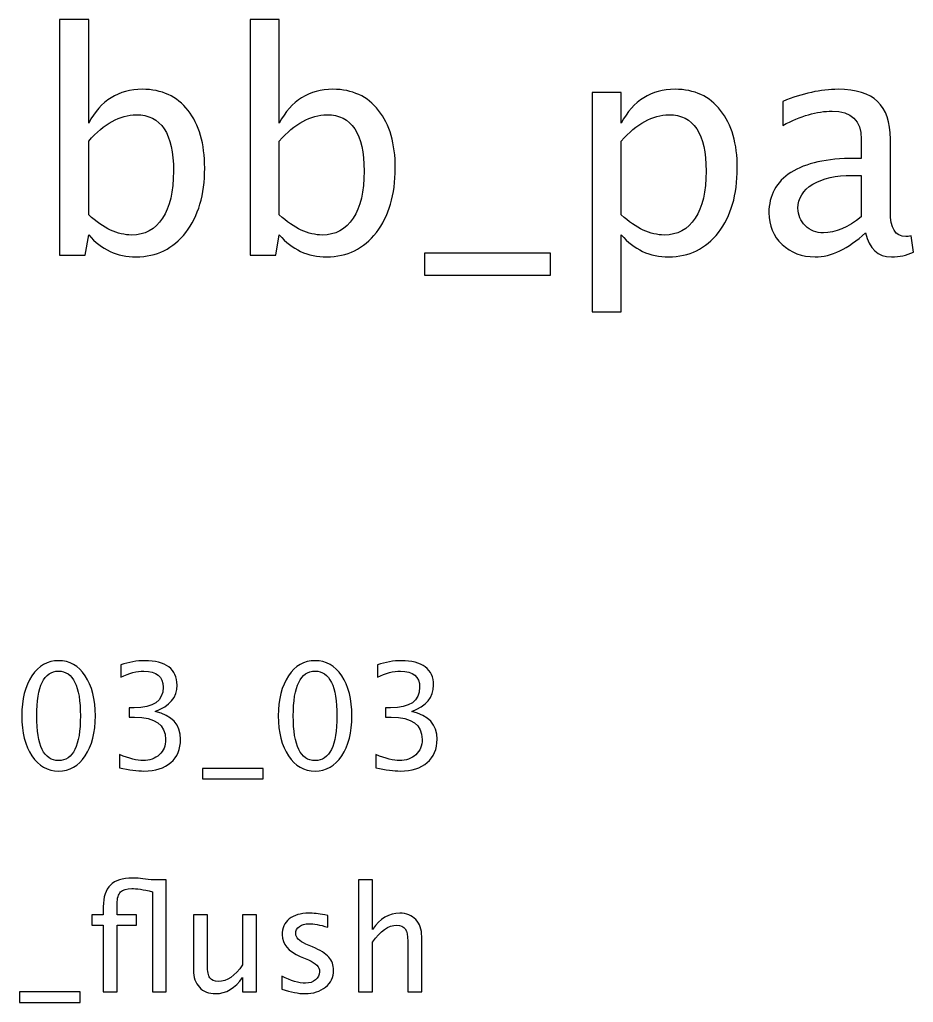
# Model space of a CAD drawing. Header units: centimetres. Extents: x -31.5 to 31.5, y -16.5 to 28.7.
# Drawn here: x -16.45 to -8.65, y 20.13 to 28.71 of the extents above; entities that cross this region are included whole.
import ezdxf

# ---------------------------------------------------------------- set-up
doc = ezdxf.new("R2010")
doc.units = ezdxf.units.CM
doc.header["$MEASUREMENT"] = 0
doc.layers.add('Layer 1', color=7, linetype='Continuous')

msp = doc.modelspace()

# ---------------------------------------------------------------- linework, layer by layer
at = {"layer": 'Layer 1'}
for points, knots in [([(-16.10469, 26.65457), (-16.10469, 26.65457), (-16.10469, 28.71037), (-16.10469, 28.71037), (-16.10469, 28.71037), (-16.10469, 28.71037), (-15.85069, 28.71037), (-15.85069, 28.71037), (-15.85069, 28.71037), (-15.85069, 28.71037), (-15.85069, 27.80771), (-15.85069, 27.80771), (-15.85069, 27.80771), (-15.74662, 28.00394), (-15.59008, 28.10183), (-15.3815, 28.10183), (-15.3815, 28.10183), (-15.2126, 28.10183), (-15.07987, 28.04054), (-14.98286, 27.91751), (-14.98286, 27.91751), (-14.88584, 27.79448), (-14.83734, 27.62647), (-14.83734, 27.41348), (-14.83734, 27.41348), (-14.83734, 27.18153), (-14.89246, 26.99411), (-15.00226, 26.85212), (-15.00226, 26.85212), (-15.11206, 26.70969), (-15.2567, 26.63869), (-15.43574, 26.63869), (-15.43574, 26.63869), (-15.60198, 26.63869), (-15.74045, 26.70219), (-15.85069, 26.82963), (-15.85069, 26.82963), (-15.85069, 26.82963), (-15.88156, 26.65457), (-15.88156, 26.65457), (-15.88156, 26.65457), (-15.88156, 26.65457), (-16.10469, 26.65457), (-16.10469, 26.65457)], [0, 0, 0, 0, 0.0833333, 0.0833333, 0.0833333, 0.0833333, 0.1666667, 0.1666667, 0.1666667, 0.1666667, 0.25, 0.25, 0.25, 0.25, 0.3333333, 0.3333333, 0.3333333, 0.3333333, 0.4166667, 0.4166667, 0.4166667, 0.4166667, 0.5, 0.5, 0.5, 0.5, 0.5833333, 0.5833333, 0.5833333, 0.5833333, 0.6666667, 0.6666667, 0.6666667, 0.6666667, 0.75, 0.75, 0.75, 0.75, 0.8333333, 0.8333333, 0.8333333, 0.8333333, 1, 1, 1, 1]), ([(-14.43958, 26.65457), (-14.43958, 26.65457), (-14.43958, 28.71037), (-14.43958, 28.71037), (-14.43958, 28.71037), (-14.43958, 28.71037), (-14.18558, 28.71037), (-14.18558, 28.71037), (-14.18558, 28.71037), (-14.18558, 28.71037), (-14.18558, 27.80771), (-14.18558, 27.80771), (-14.18558, 27.80771), (-14.08151, 28.00394), (-13.92497, 28.10183), (-13.71639, 28.10183), (-13.71639, 28.10183), (-13.54749, 28.10183), (-13.41476, 28.04054), (-13.31775, 27.91751), (-13.31775, 27.91751), (-13.22073, 27.79448), (-13.17223, 27.62647), (-13.17223, 27.41348), (-13.17223, 27.41348), (-13.17223, 27.18153), (-13.22735, 26.99411), (-13.33715, 26.85212), (-13.33715, 26.85212), (-13.44695, 26.70969), (-13.59159, 26.63869), (-13.77063, 26.63869), (-13.77063, 26.63869), (-13.93687, 26.63869), (-14.07534, 26.70219), (-14.18558, 26.82963), (-14.18558, 26.82963), (-14.18558, 26.82963), (-14.21645, 26.65457), (-14.21645, 26.65457), (-14.21645, 26.65457), (-14.21645, 26.65457), (-14.43958, 26.65457), (-14.43958, 26.65457)], [0, 0, 0, 0, 0.0833333, 0.0833333, 0.0833333, 0.0833333, 0.1666667, 0.1666667, 0.1666667, 0.1666667, 0.25, 0.25, 0.25, 0.25, 0.3333333, 0.3333333, 0.3333333, 0.3333333, 0.4166667, 0.4166667, 0.4166667, 0.4166667, 0.5, 0.5, 0.5, 0.5, 0.5833333, 0.5833333, 0.5833333, 0.5833333, 0.6666667, 0.6666667, 0.6666667, 0.6666667, 0.75, 0.75, 0.75, 0.75, 0.8333333, 0.8333333, 0.8333333, 0.8333333, 1, 1, 1, 1]), ([(-11.45156, 26.15979), (-11.45156, 26.15979), (-11.45156, 28.07273), (-11.45156, 28.07273), (-11.45156, 28.07273), (-11.45156, 28.07273), (-11.19756, 28.07273), (-11.19756, 28.07273), (-11.19756, 28.07273), (-11.19756, 28.07273), (-11.19756, 27.80771), (-11.19756, 27.80771), (-11.19756, 27.80771), (-11.09349, 28.00394), (-10.93695, 28.10183), (-10.72837, 28.10183), (-10.72837, 28.10183), (-10.55947, 28.10183), (-10.42674, 28.04054), (-10.32973, 27.91751), (-10.32973, 27.91751), (-10.23271, 27.79448), (-10.18421, 27.62647), (-10.18421, 27.41348), (-10.18421, 27.41348), (-10.18421, 27.18153), (-10.23933, 26.99411), (-10.34913, 26.85212), (-10.34913, 26.85212), (-10.45893, 26.70969), (-10.60357, 26.63869), (-10.78261, 26.63869), (-10.78261, 26.63869), (-10.94885, 26.63869), (-11.08732, 26.70219), (-11.19756, 26.82963), (-11.19756, 26.82963), (-11.19756, 26.82963), (-11.19756, 26.15979), (-11.19756, 26.15979), (-11.19756, 26.15979), (-11.19756, 26.15979), (-11.45156, 26.15979), (-11.45156, 26.15979)], [0, 0, 0, 0, 0.0833333, 0.0833333, 0.0833333, 0.0833333, 0.1666667, 0.1666667, 0.1666667, 0.1666667, 0.25, 0.25, 0.25, 0.25, 0.3333333, 0.3333333, 0.3333333, 0.3333333, 0.4166667, 0.4166667, 0.4166667, 0.4166667, 0.5, 0.5, 0.5, 0.5, 0.5833333, 0.5833333, 0.5833333, 0.5833333, 0.6666667, 0.6666667, 0.6666667, 0.6666667, 0.75, 0.75, 0.75, 0.75, 0.8333333, 0.8333333, 0.8333333, 0.8333333, 1, 1, 1, 1]), ([(-9.0637, 26.84903), (-9.21627, 26.7088), (-9.36312, 26.63869), (-9.50423, 26.63869), (-9.50423, 26.63869), (-9.6202, 26.63869), (-9.71678, 26.67485), (-9.79306, 26.74761), (-9.79306, 26.74761), (-9.86979, 26.82037), (-9.90816, 26.91209), (-9.90816, 27.02278), (-9.90816, 27.02278), (-9.90816, 27.17579), (-9.84378, 27.29353), (-9.71501, 27.37555), (-9.71501, 27.37555), (-9.58625, 27.45757), (-9.40148, 27.49858), (-9.16071, 27.49858), (-9.16071, 27.49858), (-9.16071, 27.49858), (-9.10118, 27.49858), (-9.10118, 27.49858), (-9.10118, 27.49858), (-9.10118, 27.49858), (-9.10118, 27.66748), (-9.10118, 27.66748), (-9.10118, 27.66748), (-9.10118, 27.8302), (-9.18585, 27.91133), (-9.35562, 27.91133), (-9.35562, 27.91133), (-9.48703, 27.91133), (-9.63079, 27.86988), (-9.78645, 27.78698), (-9.78645, 27.78698), (-9.78645, 27.78698), (-9.78645, 27.996), (-9.78645, 27.996), (-9.78645, 27.996), (-9.61535, 28.06656), (-9.45396, 28.10183), (-9.3027, 28.10183), (-9.3027, 28.10183), (-9.14704, 28.10183), (-9.03195, 28.06656), (-8.95831, 27.99556), (-8.95831, 27.99556), (-8.88422, 27.92456), (-8.84718, 27.8152), (-8.84718, 27.66748), (-8.84718, 27.66748), (-8.84718, 27.66748), (-8.84718, 27.0338), (-8.84718, 27.0338), (-8.84718, 27.0338), (-8.84718, 26.88872), (-8.80264, 26.81596), (-8.71313, 26.81596), (-8.71313, 26.81596), (-8.7021, 26.81596), (-8.68579, 26.81772), (-8.66418, 26.82125), (-8.66418, 26.82125), (-8.66418, 26.82125), (-8.6461, 26.68014), (-8.6461, 26.68014), (-8.6461, 26.68014), (-8.70386, 26.65236), (-8.76736, 26.63869), (-8.83704, 26.63869), (-8.83704, 26.63869), (-8.95566, 26.63869), (-9.03107, 26.7088), (-9.0637, 26.84903)], [0, 0, 0, 0, 0.05, 0.05, 0.05, 0.05, 0.1, 0.1, 0.1, 0.1, 0.15, 0.15, 0.15, 0.15, 0.2, 0.2, 0.2, 0.2, 0.25, 0.25, 0.25, 0.25, 0.3, 0.3, 0.3, 0.3, 0.35, 0.35, 0.35, 0.35, 0.4, 0.4, 0.4, 0.4, 0.45, 0.45, 0.45, 0.45, 0.5, 0.5, 0.5, 0.5, 0.55, 0.55, 0.55, 0.55, 0.6, 0.6, 0.6, 0.6, 0.65, 0.65, 0.65, 0.65, 0.7, 0.7, 0.7, 0.7, 0.75, 0.75, 0.75, 0.75, 0.8, 0.8, 0.8, 0.8, 0.85, 0.85, 0.85, 0.85, 0.9, 0.9, 0.9, 0.9, 1, 1, 1, 1]), ([(-15.85069, 27.0047), (-15.71972, 26.88784), (-15.59493, 26.82919), (-15.47631, 26.82919), (-15.47631, 26.82919), (-15.35945, 26.82919), (-15.26905, 26.87814), (-15.20555, 26.97559), (-15.20555, 26.97559), (-15.14161, 27.07305), (-15.10986, 27.21019), (-15.10986, 27.38746), (-15.10986, 27.38746), (-15.10986, 27.71554), (-15.21834, 27.87958), (-15.4353, 27.87958), (-15.4353, 27.87958), (-15.57729, 27.87958), (-15.71575, 27.80286), (-15.85069, 27.64896), (-15.85069, 27.64896), (-15.85069, 27.64896), (-15.85069, 27.0047), (-15.85069, 27.0047)], [0, 0, 0, 0, 0.1428571, 0.1428571, 0.1428571, 0.1428571, 0.2857143, 0.2857143, 0.2857143, 0.2857143, 0.4285714, 0.4285714, 0.4285714, 0.4285714, 0.5714286, 0.5714286, 0.5714286, 0.5714286, 0.7142857, 0.7142857, 0.7142857, 0.7142857, 1, 1, 1, 1]), ([(-14.18558, 27.0047), (-14.05461, 26.88784), (-13.92982, 26.82919), (-13.8112, 26.82919), (-13.8112, 26.82919), (-13.69434, 26.82919), (-13.60394, 26.87814), (-13.54044, 26.97559), (-13.54044, 26.97559), (-13.4765, 27.07305), (-13.44475, 27.21019), (-13.44475, 27.38746), (-13.44475, 27.38746), (-13.44475, 27.71554), (-13.55323, 27.87958), (-13.77019, 27.87958), (-13.77019, 27.87958), (-13.91218, 27.87958), (-14.05064, 27.80286), (-14.18558, 27.64896), (-14.18558, 27.64896), (-14.18558, 27.64896), (-14.18558, 27.0047), (-14.18558, 27.0047)], [0, 0, 0, 0, 0.1428571, 0.1428571, 0.1428571, 0.1428571, 0.2857143, 0.2857143, 0.2857143, 0.2857143, 0.4285714, 0.4285714, 0.4285714, 0.4285714, 0.5714286, 0.5714286, 0.5714286, 0.5714286, 0.7142857, 0.7142857, 0.7142857, 0.7142857, 1, 1, 1, 1]), ([(-11.19756, 27.0047), (-11.06659, 26.88784), (-10.9418, 26.82919), (-10.82318, 26.82919), (-10.82318, 26.82919), (-10.70632, 26.82919), (-10.61592, 26.87814), (-10.55242, 26.97559), (-10.55242, 26.97559), (-10.48848, 27.07305), (-10.45673, 27.21019), (-10.45673, 27.38746), (-10.45673, 27.38746), (-10.45673, 27.71554), (-10.56521, 27.87958), (-10.78217, 27.87958), (-10.78217, 27.87958), (-10.92416, 27.87958), (-11.06262, 27.80286), (-11.19756, 27.64896), (-11.19756, 27.64896), (-11.19756, 27.64896), (-11.19756, 27.0047), (-11.19756, 27.0047)], [0, 0, 0, 0, 0.1428571, 0.1428571, 0.1428571, 0.1428571, 0.2857143, 0.2857143, 0.2857143, 0.2857143, 0.4285714, 0.4285714, 0.4285714, 0.4285714, 0.5714286, 0.5714286, 0.5714286, 0.5714286, 0.7142857, 0.7142857, 0.7142857, 0.7142857, 1, 1, 1, 1]), ([(-9.10118, 26.9875), (-9.10118, 26.9875), (-9.10118, 27.34777), (-9.10118, 27.34777), (-9.10118, 27.34777), (-9.10118, 27.34777), (-9.18276, 27.35042), (-9.18276, 27.35042), (-9.18276, 27.35042), (-9.32387, 27.35042), (-9.43764, 27.3244), (-9.52451, 27.27237), (-9.52451, 27.27237), (-9.61094, 27.21989), (-9.65416, 27.15066), (-9.65416, 27.06423), (-9.65416, 27.06423), (-9.65416, 27.00381), (-9.63255, 26.95266), (-9.58978, 26.91077), (-9.58978, 26.91077), (-9.54656, 26.86888), (-9.49409, 26.84771), (-9.43191, 26.84771), (-9.43191, 26.84771), (-9.32608, 26.84771), (-9.21583, 26.89445), (-9.10118, 26.9875)], [0, 0, 0, 0, 0.125, 0.125, 0.125, 0.125, 0.25, 0.25, 0.25, 0.25, 0.375, 0.375, 0.375, 0.375, 0.5, 0.5, 0.5, 0.5, 0.625, 0.625, 0.625, 0.625, 0.75, 0.75, 0.75, 0.75, 1, 1, 1, 1]), ([(-12.91735, 26.47994), (-12.91735, 26.47994), (-12.91735, 26.67044), (-12.91735, 26.67044), (-12.91735, 26.67044), (-12.91735, 26.67044), (-11.81668, 26.67044), (-11.81668, 26.67044), (-11.81668, 26.67044), (-11.81668, 26.67044), (-11.81668, 26.47994), (-11.81668, 26.47994), (-11.81668, 26.47994), (-11.81668, 26.47994), (-12.91735, 26.47994), (-12.91735, 26.47994)], [0, 0, 0, 0, 0.2, 0.2, 0.2, 0.2, 0.4, 0.4, 0.4, 0.4, 0.6, 0.6, 0.6, 0.6, 1, 1, 1, 1]), ([(-16.1139, 22.14758), (-16.21021, 22.14758), (-16.28789, 22.19182), (-16.34673, 22.28008), (-16.34673, 22.28008), (-16.40579, 22.36835), (-16.43521, 22.48477), (-16.43521, 22.62955), (-16.43521, 22.62955), (-16.43521, 22.77433), (-16.40579, 22.89074), (-16.34673, 22.97901), (-16.34673, 22.97901), (-16.28789, 23.06727), (-16.21021, 23.11151), (-16.1139, 23.11151), (-16.1139, 23.11151), (-16.01717, 23.11151), (-15.93949, 23.06748), (-15.88064, 22.97943), (-15.88064, 22.97943), (-15.82201, 22.89138), (-15.79259, 22.77475), (-15.79259, 22.62955), (-15.79259, 22.62955), (-15.79259, 22.48477), (-15.82201, 22.36835), (-15.88064, 22.28008), (-15.88064, 22.28008), (-15.93949, 22.19182), (-16.01717, 22.14758), (-16.1139, 22.14758)], [0, 0, 0, 0, 0.1111111, 0.1111111, 0.1111111, 0.1111111, 0.2222222, 0.2222222, 0.2222222, 0.2222222, 0.3333333, 0.3333333, 0.3333333, 0.3333333, 0.4444444, 0.4444444, 0.4444444, 0.4444444, 0.5555556, 0.5555556, 0.5555556, 0.5555556, 0.6666667, 0.6666667, 0.6666667, 0.6666667, 0.7777778, 0.7777778, 0.7777778, 0.7777778, 1, 1, 1, 1]), ([(-15.58262, 22.17679), (-15.58262, 22.17679), (-15.58262, 22.29109), (-15.58262, 22.29109), (-15.58262, 22.29109), (-15.49541, 22.25638), (-15.42704, 22.23902), (-15.37688, 22.23902), (-15.37688, 22.23902), (-15.31782, 22.23902), (-15.2702, 22.25595), (-15.23358, 22.29003), (-15.23358, 22.29003), (-15.19696, 22.32411), (-15.17876, 22.36856), (-15.17876, 22.42317), (-15.17876, 22.42317), (-15.17876, 22.55271), (-15.26893, 22.61748), (-15.44927, 22.61748), (-15.44927, 22.61748), (-15.44927, 22.61748), (-15.49753, 22.61748), (-15.49753, 22.61748), (-15.49753, 22.61748), (-15.49753, 22.61748), (-15.49753, 22.6994), (-15.49753, 22.6994), (-15.49753, 22.6994), (-15.49753, 22.6994), (-15.45477, 22.70003), (-15.45477, 22.70003), (-15.45477, 22.70003), (-15.28523, 22.70003), (-15.20035, 22.75972), (-15.20035, 22.87931), (-15.20035, 22.87931), (-15.20035, 22.97308), (-15.25665, 23.02007), (-15.36905, 23.02007), (-15.36905, 23.02007), (-15.42937, 23.02007), (-15.49626, 23.00271), (-15.56992, 22.968), (-15.56992, 22.968), (-15.56992, 22.968), (-15.56992, 23.07468), (-15.56992, 23.07468), (-15.56992, 23.07468), (-15.49774, 23.09923), (-15.4281, 23.11151), (-15.36122, 23.11151), (-15.36122, 23.11151), (-15.2702, 23.11151), (-15.20014, 23.09331), (-15.15145, 23.0569), (-15.15145, 23.0569), (-15.10277, 23.02071), (-15.07843, 22.968), (-15.07843, 22.899), (-15.07843, 22.899), (-15.07843, 22.79126), (-15.14214, 22.71442), (-15.26978, 22.6687), (-15.26978, 22.6687), (-15.12182, 22.6342), (-15.04795, 22.55313), (-15.04795, 22.42508), (-15.04795, 22.42508), (-15.04795, 22.33872), (-15.07652, 22.27077), (-15.13346, 22.22145), (-15.13346, 22.22145), (-15.1904, 22.17213), (-15.26872, 22.14758), (-15.3682, 22.14758), (-15.3682, 22.14758), (-15.42493, 22.14758), (-15.49626, 22.15732), (-15.58262, 22.17679)], [0, 0, 0, 0, 0.047619, 0.047619, 0.047619, 0.047619, 0.0952381, 0.0952381, 0.0952381, 0.0952381, 0.1428571, 0.1428571, 0.1428571, 0.1428571, 0.1904762, 0.1904762, 0.1904762, 0.1904762, 0.2380952, 0.2380952, 0.2380952, 0.2380952, 0.2857143, 0.2857143, 0.2857143, 0.2857143, 0.3333333, 0.3333333, 0.3333333, 0.3333333, 0.3809524, 0.3809524, 0.3809524, 0.3809524, 0.4285714, 0.4285714, 0.4285714, 0.4285714, 0.4761905, 0.4761905, 0.4761905, 0.4761905, 0.5238095, 0.5238095, 0.5238095, 0.5238095, 0.5714286, 0.5714286, 0.5714286, 0.5714286, 0.6190476, 0.6190476, 0.6190476, 0.6190476, 0.6666667, 0.6666667, 0.6666667, 0.6666667, 0.7142857, 0.7142857, 0.7142857, 0.7142857, 0.7619048, 0.7619048, 0.7619048, 0.7619048, 0.8095238, 0.8095238, 0.8095238, 0.8095238, 0.8571429, 0.8571429, 0.8571429, 0.8571429, 0.9047619, 0.9047619, 0.9047619, 0.9047619, 1, 1, 1, 1]), ([(-13.87278, 22.14758), (-13.96909, 22.14758), (-14.04677, 22.19182), (-14.10561, 22.28008), (-14.10561, 22.28008), (-14.16467, 22.36835), (-14.19409, 22.48477), (-14.19409, 22.62955), (-14.19409, 22.62955), (-14.19409, 22.77433), (-14.16467, 22.89074), (-14.10561, 22.97901), (-14.10561, 22.97901), (-14.04677, 23.06727), (-13.96909, 23.11151), (-13.87278, 23.11151), (-13.87278, 23.11151), (-13.77605, 23.11151), (-13.69837, 23.06748), (-13.63952, 22.97943), (-13.63952, 22.97943), (-13.58089, 22.89138), (-13.55147, 22.77475), (-13.55147, 22.62955), (-13.55147, 22.62955), (-13.55147, 22.48477), (-13.58089, 22.36835), (-13.63952, 22.28008), (-13.63952, 22.28008), (-13.69837, 22.19182), (-13.77605, 22.14758), (-13.87278, 22.14758)], [0, 0, 0, 0, 0.1111111, 0.1111111, 0.1111111, 0.1111111, 0.2222222, 0.2222222, 0.2222222, 0.2222222, 0.3333333, 0.3333333, 0.3333333, 0.3333333, 0.4444444, 0.4444444, 0.4444444, 0.4444444, 0.5555556, 0.5555556, 0.5555556, 0.5555556, 0.6666667, 0.6666667, 0.6666667, 0.6666667, 0.7777778, 0.7777778, 0.7777778, 0.7777778, 1, 1, 1, 1]), ([(-13.3415, 22.17679), (-13.3415, 22.17679), (-13.3415, 22.29109), (-13.3415, 22.29109), (-13.3415, 22.29109), (-13.25429, 22.25638), (-13.18592, 22.23902), (-13.13576, 22.23902), (-13.13576, 22.23902), (-13.0767, 22.23902), (-13.02908, 22.25595), (-12.99246, 22.29003), (-12.99246, 22.29003), (-12.95584, 22.32411), (-12.93764, 22.36856), (-12.93764, 22.42317), (-12.93764, 22.42317), (-12.93764, 22.55271), (-13.02781, 22.61748), (-13.20815, 22.61748), (-13.20815, 22.61748), (-13.20815, 22.61748), (-13.25641, 22.61748), (-13.25641, 22.61748), (-13.25641, 22.61748), (-13.25641, 22.61748), (-13.25641, 22.6994), (-13.25641, 22.6994), (-13.25641, 22.6994), (-13.25641, 22.6994), (-13.21365, 22.70003), (-13.21365, 22.70003), (-13.21365, 22.70003), (-13.04411, 22.70003), (-12.95923, 22.75972), (-12.95923, 22.87931), (-12.95923, 22.87931), (-12.95923, 22.97308), (-13.01553, 23.02007), (-13.12793, 23.02007), (-13.12793, 23.02007), (-13.18825, 23.02007), (-13.25514, 23.00271), (-13.3288, 22.968), (-13.3288, 22.968), (-13.3288, 22.968), (-13.3288, 23.07468), (-13.3288, 23.07468), (-13.3288, 23.07468), (-13.25662, 23.09923), (-13.18698, 23.11151), (-13.1201, 23.11151), (-13.1201, 23.11151), (-13.02908, 23.11151), (-12.95902, 23.09331), (-12.91033, 23.0569), (-12.91033, 23.0569), (-12.86165, 23.02071), (-12.83731, 22.968), (-12.83731, 22.899), (-12.83731, 22.899), (-12.83731, 22.79126), (-12.90102, 22.71442), (-13.02866, 22.6687), (-13.02866, 22.6687), (-12.8807, 22.6342), (-12.80683, 22.55313), (-12.80683, 22.42508), (-12.80683, 22.42508), (-12.80683, 22.33872), (-12.8354, 22.27077), (-12.89234, 22.22145), (-12.89234, 22.22145), (-12.94928, 22.17213), (-13.0276, 22.14758), (-13.12708, 22.14758), (-13.12708, 22.14758), (-13.18381, 22.14758), (-13.25514, 22.15732), (-13.3415, 22.17679)], [0, 0, 0, 0, 0.047619, 0.047619, 0.047619, 0.047619, 0.0952381, 0.0952381, 0.0952381, 0.0952381, 0.1428571, 0.1428571, 0.1428571, 0.1428571, 0.1904762, 0.1904762, 0.1904762, 0.1904762, 0.2380952, 0.2380952, 0.2380952, 0.2380952, 0.2857143, 0.2857143, 0.2857143, 0.2857143, 0.3333333, 0.3333333, 0.3333333, 0.3333333, 0.3809524, 0.3809524, 0.3809524, 0.3809524, 0.4285714, 0.4285714, 0.4285714, 0.4285714, 0.4761905, 0.4761905, 0.4761905, 0.4761905, 0.5238095, 0.5238095, 0.5238095, 0.5238095, 0.5714286, 0.5714286, 0.5714286, 0.5714286, 0.6190476, 0.6190476, 0.6190476, 0.6190476, 0.6666667, 0.6666667, 0.6666667, 0.6666667, 0.7142857, 0.7142857, 0.7142857, 0.7142857, 0.7619048, 0.7619048, 0.7619048, 0.7619048, 0.8095238, 0.8095238, 0.8095238, 0.8095238, 0.8571429, 0.8571429, 0.8571429, 0.8571429, 0.9047619, 0.9047619, 0.9047619, 0.9047619, 1, 1, 1, 1]), ([(-16.11411, 22.23902), (-15.9869, 22.23902), (-15.9234, 22.3692), (-15.9234, 22.62955), (-15.9234, 22.62955), (-15.9234, 22.8899), (-15.9869, 23.02007), (-16.11411, 23.02007), (-16.11411, 23.02007), (-16.2409, 23.02007), (-16.3044, 22.8899), (-16.3044, 22.62955), (-16.3044, 22.62955), (-16.3044, 22.3692), (-16.2409, 22.23902), (-16.11411, 22.23902)], [0, 0, 0, 0, 0.2, 0.2, 0.2, 0.2, 0.4, 0.4, 0.4, 0.4, 0.6, 0.6, 0.6, 0.6, 1, 1, 1, 1]), ([(-13.87299, 22.23902), (-13.74578, 22.23902), (-13.68228, 22.3692), (-13.68228, 22.62955), (-13.68228, 22.62955), (-13.68228, 22.8899), (-13.74578, 23.02007), (-13.87299, 23.02007), (-13.87299, 23.02007), (-13.99978, 23.02007), (-14.06328, 22.8899), (-14.06328, 22.62955), (-14.06328, 22.62955), (-14.06328, 22.3692), (-13.99978, 22.23902), (-13.87299, 22.23902)], [0, 0, 0, 0, 0.2, 0.2, 0.2, 0.2, 0.4, 0.4, 0.4, 0.4, 0.6, 0.6, 0.6, 0.6, 1, 1, 1, 1]), ([(-14.85576, 22.079), (-14.85576, 22.079), (-14.85576, 22.17044), (-14.85576, 22.17044), (-14.85576, 22.17044), (-14.85576, 22.17044), (-14.32744, 22.17044), (-14.32744, 22.17044), (-14.32744, 22.17044), (-14.32744, 22.17044), (-14.32744, 22.079), (-14.32744, 22.079), (-14.32744, 22.079), (-14.32744, 22.079), (-14.85576, 22.079), (-14.85576, 22.079)], [0, 0, 0, 0, 0.2, 0.2, 0.2, 0.2, 0.4, 0.4, 0.4, 0.4, 0.6, 0.6, 0.6, 0.6, 1, 1, 1, 1]), ([(-15.72359, 20.21887), (-15.72359, 20.21887), (-15.72359, 20.80053), (-15.72359, 20.80053), (-15.72359, 20.80053), (-15.72359, 20.80053), (-15.82286, 20.80053), (-15.82286, 20.80053), (-15.82286, 20.80053), (-15.82286, 20.80053), (-15.82286, 20.89197), (-15.82286, 20.89197), (-15.82286, 20.89197), (-15.82286, 20.89197), (-15.72359, 20.89197), (-15.72359, 20.89197), (-15.72359, 20.89197), (-15.72359, 20.89197), (-15.72359, 20.96076), (-15.72359, 20.96076), (-15.72359, 20.96076), (-15.72359, 21.04776), (-15.70285, 21.11147), (-15.66157, 21.15211), (-15.66157, 21.15211), (-15.6203, 21.19296), (-15.55574, 21.21328), (-15.46811, 21.21328), (-15.46811, 21.21328), (-15.43022, 21.21328), (-15.37603, 21.2082), (-15.30576, 21.19804), (-15.30576, 21.19804), (-15.30576, 21.19804), (-15.17241, 21.19804), (-15.17241, 21.19804), (-15.17241, 21.19804), (-15.17241, 21.19804), (-15.17241, 20.21887), (-15.17241, 20.21887), (-15.17241, 20.21887), (-15.17241, 20.21887), (-15.29433, 20.21887), (-15.29433, 20.21887), (-15.29433, 20.21887), (-15.29433, 20.21887), (-15.29433, 21.0939), (-15.29433, 21.0939), (-15.29433, 21.0939), (-15.37328, 21.11253), (-15.43361, 21.12184), (-15.47509, 21.12184), (-15.47509, 21.12184), (-15.52039, 21.12184), (-15.55277, 21.11168), (-15.57246, 21.09136), (-15.57246, 21.09136), (-15.59193, 21.07104), (-15.60167, 21.03717), (-15.60167, 20.98955), (-15.60167, 20.98955), (-15.60167, 20.98955), (-15.60167, 20.89197), (-15.60167, 20.89197), (-15.60167, 20.89197), (-15.60167, 20.89197), (-15.43276, 20.89197), (-15.43276, 20.89197), (-15.43276, 20.89197), (-15.43276, 20.89197), (-15.43276, 20.80053), (-15.43276, 20.80053), (-15.43276, 20.80053), (-15.43276, 20.80053), (-15.60167, 20.80053), (-15.60167, 20.80053), (-15.60167, 20.80053), (-15.60167, 20.80053), (-15.60167, 20.21887), (-15.60167, 20.21887), (-15.60167, 20.21887), (-15.60167, 20.21887), (-15.72359, 20.21887), (-15.72359, 20.21887)], [0, 0, 0, 0, 0.0454545, 0.0454545, 0.0454545, 0.0454545, 0.0909091, 0.0909091, 0.0909091, 0.0909091, 0.1363636, 0.1363636, 0.1363636, 0.1363636, 0.1818182, 0.1818182, 0.1818182, 0.1818182, 0.2272727, 0.2272727, 0.2272727, 0.2272727, 0.2727273, 0.2727273, 0.2727273, 0.2727273, 0.3181818, 0.3181818, 0.3181818, 0.3181818, 0.3636364, 0.3636364, 0.3636364, 0.3636364, 0.4090909, 0.4090909, 0.4090909, 0.4090909, 0.4545455, 0.4545455, 0.4545455, 0.4545455, 0.5, 0.5, 0.5, 0.5, 0.5454545, 0.5454545, 0.5454545, 0.5454545, 0.5909091, 0.5909091, 0.5909091, 0.5909091, 0.6363636, 0.6363636, 0.6363636, 0.6363636, 0.6818182, 0.6818182, 0.6818182, 0.6818182, 0.7272727, 0.7272727, 0.7272727, 0.7272727, 0.7727273, 0.7727273, 0.7727273, 0.7727273, 0.8181818, 0.8181818, 0.8181818, 0.8181818, 0.8636364, 0.8636364, 0.8636364, 0.8636364, 0.9090909, 0.9090909, 0.9090909, 0.9090909, 1, 1, 1, 1]), ([(-13.49219, 20.21887), (-13.49219, 20.21887), (-13.49219, 21.19804), (-13.49219, 21.19804), (-13.49219, 21.19804), (-13.49219, 21.19804), (-13.37027, 21.19804), (-13.37027, 21.19804), (-13.37027, 21.19804), (-13.37027, 21.19804), (-13.37027, 20.76476), (-13.37027, 20.76476), (-13.37027, 20.76476), (-13.30571, 20.85895), (-13.22655, 20.90594), (-13.13299, 20.90594), (-13.13299, 20.90594), (-13.07415, 20.90594), (-13.02737, 20.88753), (-12.99287, 20.85048), (-12.99287, 20.85048), (-12.95837, 20.81365), (-12.94101, 20.76391), (-12.94101, 20.70168), (-12.94101, 20.70168), (-12.94101, 20.70168), (-12.94101, 20.21887), (-12.94101, 20.21887), (-12.94101, 20.21887), (-12.94101, 20.21887), (-13.06293, 20.21887), (-13.06293, 20.21887), (-13.06293, 20.21887), (-13.06293, 20.21887), (-13.06293, 20.66189), (-13.06293, 20.66189), (-13.06293, 20.66189), (-13.06293, 20.71184), (-13.07034, 20.7474), (-13.08494, 20.76857), (-13.08494, 20.76857), (-13.09976, 20.78995), (-13.1241, 20.80053), (-13.15818, 20.80053), (-13.15818, 20.80053), (-13.23311, 20.80053), (-13.30381, 20.75164), (-13.37027, 20.65385), (-13.37027, 20.65385), (-13.37027, 20.65385), (-13.37027, 20.21887), (-13.37027, 20.21887), (-13.37027, 20.21887), (-13.37027, 20.21887), (-13.49219, 20.21887), (-13.49219, 20.21887)], [0, 0, 0, 0, 0.0666667, 0.0666667, 0.0666667, 0.0666667, 0.1333333, 0.1333333, 0.1333333, 0.1333333, 0.2, 0.2, 0.2, 0.2, 0.2666667, 0.2666667, 0.2666667, 0.2666667, 0.3333333, 0.3333333, 0.3333333, 0.3333333, 0.4, 0.4, 0.4, 0.4, 0.4666667, 0.4666667, 0.4666667, 0.4666667, 0.5333333, 0.5333333, 0.5333333, 0.5333333, 0.6, 0.6, 0.6, 0.6, 0.6666667, 0.6666667, 0.6666667, 0.6666667, 0.7333333, 0.7333333, 0.7333333, 0.7333333, 0.8, 0.8, 0.8, 0.8, 0.8666667, 0.8666667, 0.8666667, 0.8666667, 1, 1, 1, 1]), ([(-14.50629, 20.21887), (-14.50629, 20.21887), (-14.50629, 20.34545), (-14.50629, 20.34545), (-14.50629, 20.34545), (-14.57127, 20.25083), (-14.65022, 20.20363), (-14.74293, 20.20363), (-14.74293, 20.20363), (-14.80178, 20.20363), (-14.84855, 20.22205), (-14.88327, 20.25909), (-14.88327, 20.25909), (-14.91819, 20.29613), (-14.93555, 20.34587), (-14.93555, 20.40874), (-14.93555, 20.40874), (-14.93555, 20.40874), (-14.93555, 20.89197), (-14.93555, 20.89197), (-14.93555, 20.89197), (-14.93555, 20.89197), (-14.81363, 20.89197), (-14.81363, 20.89197), (-14.81363, 20.89197), (-14.81363, 20.89197), (-14.81363, 20.44853), (-14.81363, 20.44853), (-14.81363, 20.44853), (-14.81363, 20.39794), (-14.80622, 20.36217), (-14.79162, 20.341), (-14.79162, 20.341), (-14.7768, 20.31962), (-14.75225, 20.30904), (-14.71774, 20.30904), (-14.71774, 20.30904), (-14.64324, 20.30904), (-14.57254, 20.35794), (-14.50629, 20.45594), (-14.50629, 20.45594), (-14.50629, 20.45594), (-14.50629, 20.89197), (-14.50629, 20.89197), (-14.50629, 20.89197), (-14.50629, 20.89197), (-14.38437, 20.89197), (-14.38437, 20.89197), (-14.38437, 20.89197), (-14.38437, 20.89197), (-14.38437, 20.21887), (-14.38437, 20.21887), (-14.38437, 20.21887), (-14.38437, 20.21887), (-14.50629, 20.21887), (-14.50629, 20.21887)], [0, 0, 0, 0, 0.0666667, 0.0666667, 0.0666667, 0.0666667, 0.1333333, 0.1333333, 0.1333333, 0.1333333, 0.2, 0.2, 0.2, 0.2, 0.2666667, 0.2666667, 0.2666667, 0.2666667, 0.3333333, 0.3333333, 0.3333333, 0.3333333, 0.4, 0.4, 0.4, 0.4, 0.4666667, 0.4666667, 0.4666667, 0.4666667, 0.5333333, 0.5333333, 0.5333333, 0.5333333, 0.6, 0.6, 0.6, 0.6, 0.6666667, 0.6666667, 0.6666667, 0.6666667, 0.7333333, 0.7333333, 0.7333333, 0.7333333, 0.8, 0.8, 0.8, 0.8, 0.8666667, 0.8666667, 0.8666667, 0.8666667, 1, 1, 1, 1]), ([(-14.16381, 20.243), (-14.16381, 20.243), (-14.16381, 20.35476), (-14.16381, 20.35476), (-14.16381, 20.35476), (-14.08401, 20.31497), (-14.0148, 20.29507), (-13.95574, 20.29507), (-13.95574, 20.29507), (-13.9206, 20.29507), (-13.89139, 20.3046), (-13.86832, 20.32365), (-13.86832, 20.32365), (-13.84525, 20.34248), (-13.83361, 20.36619), (-13.83361, 20.39477), (-13.83361, 20.39477), (-13.83361, 20.43646), (-13.86599, 20.47097), (-13.93076, 20.49827), (-13.93076, 20.49827), (-13.93076, 20.49827), (-14.0021, 20.52854), (-14.0021, 20.52854), (-14.0021, 20.52854), (-14.10729, 20.57214), (-14.16, 20.63522), (-14.16, 20.71713), (-14.16, 20.71713), (-14.16, 20.77577), (-14.13926, 20.82191), (-14.09777, 20.85556), (-14.09777, 20.85556), (-14.05628, 20.88922), (-13.99934, 20.90594), (-13.92717, 20.90594), (-13.92717, 20.90594), (-13.8897, 20.90594), (-13.84313, 20.90086), (-13.78789, 20.89049), (-13.78789, 20.89049), (-13.78789, 20.89049), (-13.76249, 20.88562), (-13.76249, 20.88562), (-13.76249, 20.88562), (-13.76249, 20.88562), (-13.76249, 20.78402), (-13.76249, 20.78402), (-13.76249, 20.78402), (-13.83043, 20.80434), (-13.88462, 20.8145), (-13.92505, 20.8145), (-13.92505, 20.8145), (-13.96061, 20.8145), (-13.98876, 20.80667), (-14.01014, 20.79122), (-14.01014, 20.79122), (-14.03131, 20.77577), (-14.04189, 20.75502), (-14.04189, 20.72899), (-14.04189, 20.72899), (-14.04189, 20.69237), (-14.01226, 20.66125), (-13.95278, 20.63607), (-13.95278, 20.63607), (-13.95278, 20.63607), (-13.89415, 20.6113), (-13.89415, 20.6113), (-13.89415, 20.6113), (-13.82768, 20.58336), (-13.78069, 20.55373), (-13.75318, 20.52261), (-13.75318, 20.52261), (-13.72545, 20.4915), (-13.71169, 20.45255), (-13.71169, 20.40598), (-13.71169, 20.40598), (-13.71169, 20.34693), (-13.73497, 20.29846), (-13.78175, 20.26057), (-13.78175, 20.26057), (-13.82832, 20.22268), (-13.88801, 20.20363), (-13.96061, 20.20363), (-13.96061, 20.20363), (-14.01649, 20.20363), (-14.08401, 20.21675), (-14.16381, 20.243)], [0, 0, 0, 0, 0.0434783, 0.0434783, 0.0434783, 0.0434783, 0.0869565, 0.0869565, 0.0869565, 0.0869565, 0.1304348, 0.1304348, 0.1304348, 0.1304348, 0.173913, 0.173913, 0.173913, 0.173913, 0.2173913, 0.2173913, 0.2173913, 0.2173913, 0.2608696, 0.2608696, 0.2608696, 0.2608696, 0.3043478, 0.3043478, 0.3043478, 0.3043478, 0.3478261, 0.3478261, 0.3478261, 0.3478261, 0.3913043, 0.3913043, 0.3913043, 0.3913043, 0.4347826, 0.4347826, 0.4347826, 0.4347826, 0.4782609, 0.4782609, 0.4782609, 0.4782609, 0.5217391, 0.5217391, 0.5217391, 0.5217391, 0.5652174, 0.5652174, 0.5652174, 0.5652174, 0.6086957, 0.6086957, 0.6086957, 0.6086957, 0.6521739, 0.6521739, 0.6521739, 0.6521739, 0.6956522, 0.6956522, 0.6956522, 0.6956522, 0.7391304, 0.7391304, 0.7391304, 0.7391304, 0.7826087, 0.7826087, 0.7826087, 0.7826087, 0.826087, 0.826087, 0.826087, 0.826087, 0.8695652, 0.8695652, 0.8695652, 0.8695652, 0.9130435, 0.9130435, 0.9130435, 0.9130435, 1, 1, 1, 1]), ([(-16.45384, 20.12743), (-16.45384, 20.12743), (-16.45384, 20.21887), (-16.45384, 20.21887), (-16.45384, 20.21887), (-16.45384, 20.21887), (-15.92552, 20.21887), (-15.92552, 20.21887), (-15.92552, 20.21887), (-15.92552, 20.21887), (-15.92552, 20.12743), (-15.92552, 20.12743), (-15.92552, 20.12743), (-15.92552, 20.12743), (-16.45384, 20.12743), (-16.45384, 20.12743)], [0, 0, 0, 0, 0.2, 0.2, 0.2, 0.2, 0.4, 0.4, 0.4, 0.4, 0.6, 0.6, 0.6, 0.6, 1, 1, 1, 1])]:
    msp.add_open_spline(points, degree=3, knots=knots, dxfattribs=at)

doc.saveas('drawing.dxf')
